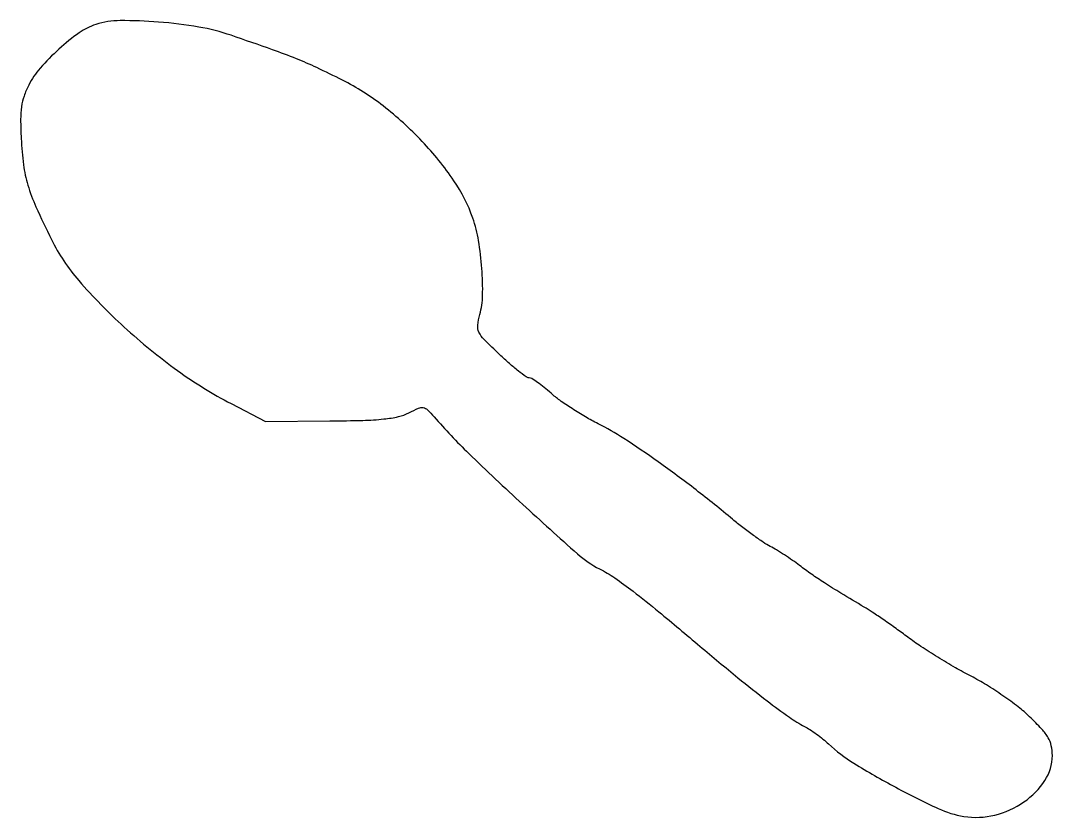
# Model space of a CAD drawing. Extents: x 0 to 225, y 0 to 174.
import ezdxf

# ---------------------------------------------------------------- set-up
doc = ezdxf.new("R2010")
doc.units = 0

msp = doc.modelspace()

# ---------------------------------------------------------------- linework, layer by layer
msp.add_lwpolyline([(16.5, 172.9881, 0.077926), (12.905402, 171.188022, 0.02875), (8.475062, 167.625211, 0.029043), (4.402831, 163.491901, 0.062115), (1.892741, 159.789756, 0.035572), (0.876328, 157.389925, 0.047292), (0.324895, 155.086775, 0.036057), (0.132687, 152.281347, 0.011886), (0.246202, 148.146921, 0.019682), (0.767607, 142.406289, 0.040466), (1.711399, 137.996154, 0.033053), (3.479684, 133.266719, 0.009341), (6.849794, 126.155468, 0.063449), (12.834539, 117.177697, 0.028959), (22.689044, 107.067621, 0.028329), (34.334999, 97.579398, 0.037245), (46, 90.386467), (53.5, 86.5), (67.515658, 86.603137, 0.005126), (74.742584, 86.730419, 0.018719), (79.316724, 87.029514, 0.029552), (82.470224, 87.544299, 0.064175), (84.772036, 88.382115, -0.01719), (86.856758, 89.370887, -0.143741), (87.881306, 89.497514, -0.15362), (88.779189, 89.044338, -0.020465), (90.256379, 87.482658, 0.0209), (97.810178, 79.510705, 0.006873), (109.560075, 68.41467, 0.00456), (121.516568, 57.629885, 0.063086), (126.318204, 54.353395, -0.031186), (129.604293, 52.405256, -0.014567), (133.61488, 49.501757, -0.009015), (139.218976, 45.027249, -0.00226), (148.194414, 37.523406, 0.003512), (156.473307, 30.637069, 0.008097), (162.816331, 25.605465, 0.010101), (167.684607, 22.024396, 0.035906), (171, 20.026969, -0.0272), (172.15177, 19.360086, -0.012798), (173.566943, 18.381865, -0.01264), (175.000795, 17.278904, -0.017378), (176.22789, 16.211906, 0.049675), (181.744781, 12.00742, 0.015153), (190.856362, 6.770675, 0.014104), (200.135806, 2.136995, 0.069199), (205.724997, 0.427984, 0.100974), (212.434651, 0.714674, 0.089884), (218.807743, 3.585631, 0.097263), (223.379122, 8.259247, 0.146133), (225, 13.686719, 0.053567), (224.770666, 15.821198, 0.079281), (224.087251, 17.57128, 0.054559), (222.693527, 19.445022, 0.013813), (220.03114, 22.157021, 0.02722), (217.574298, 24.279784, 0.013355), (214.236173, 26.721047, 0.013208), (210.623553, 29.079255, 0.018703), (207.28114, 30.968669, -0.011442), (203.86469, 32.835011, -0.007562), (200.02321, 35.127229, -0.007611), (196.354864, 37.469926, -0.014617), (193.5, 39.477128, 0.005071), (190.946214, 41.3465, 0.004412), (188.234375, 43.253656, 0.004441), (185.750024, 44.93589, 0.013039), (184, 46.033689, -0.002591), (178.924453, 49.071722, -0.006784), (175.320784, 51.321574, -0.009077), (172.482263, 53.221436, -0.011133), (169.904673, 55.101787, 0.01112), (168.382242, 56.212458, 0.007762), (166.618873, 57.399563, 0.007834), (164.891812, 58.485527, 0.016086), (163.5, 59.270431, -0.027224), (162.000666, 60.160541, -0.008566), (159.858288, 61.64936, -0.008529), (157.520445, 63.395475, -0.009353), (155.315447, 65.168644, 0.009808), (147.330916, 71.577526, 0.009806), (139.100741, 77.668687, 0.010173), (131.578698, 82.783694, 0.027751), (126, 85.987811, -0.015424), (123.23655, 87.485678, -0.011791), (120.306966, 89.28637, -0.011956), (117.641517, 91.104502, -0.027376), (115.747119, 92.627888, 0.012961), (114.232656, 93.919344, 0.01718), (112.786159, 95.009442, 0.014587), (111.542746, 95.828146, 0.139165), (110.937259, 96, -0.159388), (110.297774, 96.209166, -0.009033), (108.62083, 97.48478, -0.013106), (106.660171, 99.118124, -0.009186), (104.535815, 101.054572, -0.007764), (101.150723, 104.357126, -0.081079), (100.026158, 105.930995, -0.142997), (99.760584, 107.437131, -0.04025), (100.215864, 109.804572, 0.06255), (100.822173, 113.941967, 0.023432), (100.667781, 119.814567, 0.023661), (99.93244, 125.889839, 0.041029), (98.676623, 130.812559, 0.067595), (94.571028, 138.959919, 0.038896), (87.652309, 147.524206, 0.037923), (79.162693, 155.240595, 0.049048), (70.269924, 160.864285, 0.006574), (64.655604, 163.595237, 0.014205), (60.253087, 165.514855, 0.010682), (55.0405, 167.485234, 0.002347), (46, 170.635906, 0.040397), (38.97993, 172.427665, 0.022399), (30.20195, 173.524933, 0.02148), (21.813767, 173.832193, 0.075741)], format="xyb", close=True)

doc.saveas('drawing.dxf')
